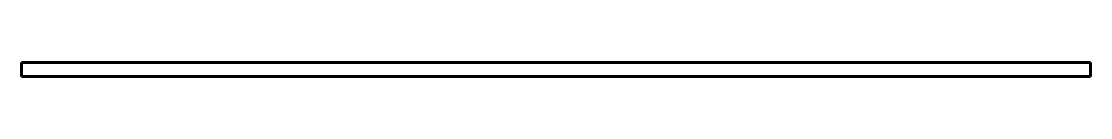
# Model space of a CAD drawing. Header units: millimetres. Extents: x 2 to 1174, y 0 to 15.
import ezdxf

# ---------------------------------------------------------------- set-up
doc = ezdxf.new("R2010")
doc.units = ezdxf.units.MM
doc.linetypes.add('K5LT_BASIC', pattern=[0])
doc.layers.add('Системный слой', color=7, linetype='Continuous')

# ---------------------------------------------------------------- blocks, each defined once
blk = doc.blocks.new('U0')
at = {"layer": 'Системный слой', "color": 5, "linetype": 'K5LT_BASIC', "lineweight": 60, "true_color": 0x0000ff}
for p, q in [((1.5, 15), (1173.5, 15)), ((1.5, 0), (1.5, 15)), ((1173.5, 15), (1173.5, 0)), ((1173.5, 0), (1.5, 0))]:
    blk.add_line(p, q, dxfattribs=at)

msp = doc.modelspace()

# ---------------------------------------------------------------- block references
at = {"layer": 'Системный слой'}
msp.add_blockref('U0', (0, 0), dxfattribs=at)

doc.saveas('drawing.dxf')
